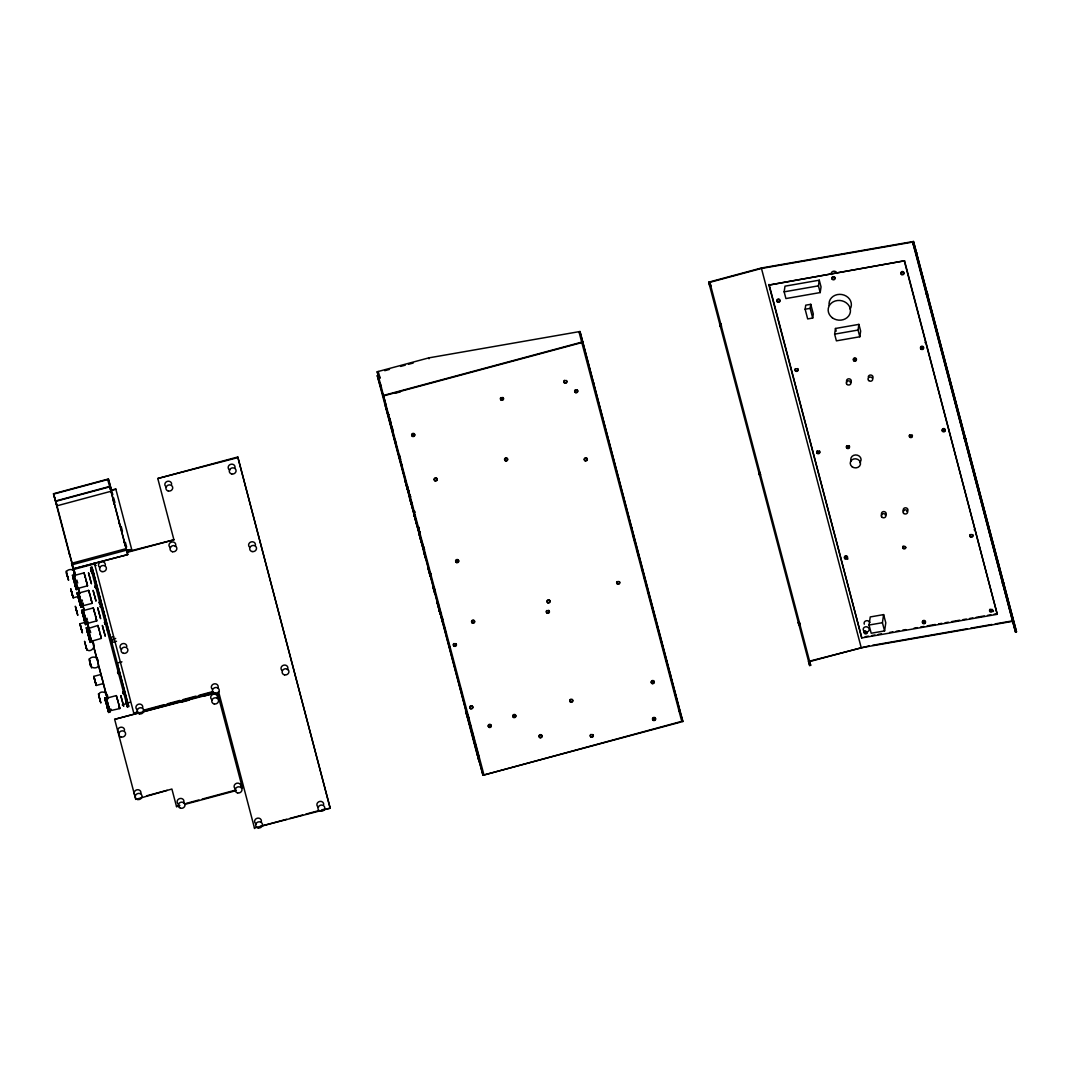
<?xml version="1.0" encoding="UTF-8"?>
<svg xmlns="http://www.w3.org/2000/svg" width="1070" height="1070" viewBox="0 0 1070 1070"><rect width="100%" height="100%" fill="white"/><g stroke="black" fill="none" stroke-linecap="round" stroke-linejoin="round"><path stroke-width="1.5" d="M768.955 285.075L904.538 260.786L997.253 614.3L861.765 637.934L768.955 285.075L904.538 260.786M784.149 291.842L784.992 286.171L819.272 280.193L821.038 286.907L820.195 292.565L785.915 298.557L784.149 291.842L818.43 285.85L819.272 280.193M805.135 309.23L805.737 305.177L810.752 304.308L813.307 314.005L812.692 318.044L807.676 318.927L805.135 309.23L810.15 308.347L810.752 304.308M834.627 334.134L835.469 328.477L858.889 324.384L860.654 331.098L859.812 336.769L836.392 340.849L834.627 334.134L858.046 330.055L858.889 324.384M861.765 637.934L769.049 284.419M869.041 625.04L870.244 616.949L883.619 614.608L885.786 622.82L884.582 630.912L871.194 633.239L869.041 625.04L882.416 622.7L883.619 614.608M809.669 665.553L708.701 282.172L761.358 268.008L913.499 241.472L1016.5 631.835L1015.497 632.102L912.603 242.101L761.385 268.476L709.825 282.346L810.659 665.286L809.669 665.553L808.465 661.434L869.295 645.852M378.044 374.981L377.202 371.758L428.762 357.888L579.98 331.513L682.874 721.514L482.971 775.255L377.282 375.69L378.272 375.423M384.759 370.688L389.493 369.404M400.555 366.435L405.289 365.164M408.446 364.308L413.194 363.038M380.158 378.258L379.917 377.362L378.914 377.63L379.154 378.526M384.077 395.271L581.986 342.079M377.282 375.69L383.207 395.98L583.11 342.239M912.603 242.101L915.746 252.828L916.736 252.56M395.579 393.145L400.407 391.847M69.483 554.447L53.5 493.738L108.378 478.986L112.845 494.701M53.607 494.099L107.655 479.574L111.053 491.264L57.004 505.802L53.5 493.738M55.827 501.322L109.876 486.796L127.718 554.608L73.562 568.772L127.718 554.608M389.092 414.545L388.089 414.812L385.427 405.704L403.577 473.676M111.588 489.926L115.854 489.177L110.651 490.608M127.49 552.294L173.928 539.815L157.785 478.504L237.781 456.997L330.189 808.211L254.419 827.939M237.955 457.585L157.785 478.504M400.916 464.567L401.905 464.3M126.541 550.127L72.492 564.652L73.669 569.133M127.464 550.288L130.232 549.539M115.747 488.816L131.73 549.539L126.635 550.502M127.317 551.705L173.928 539.815M67.276 575.633C62.568 568.076 77.374 566.913 75.087 575.834M74.552 574.336L71.57 563.047L73.469 569.507L93.424 564.144L96.166 565.535M127.424 707.069L90.616 567.528L91.94 567.167L93.652 573.159L128.574 705.959L127.424 707.069L125.712 701.077L127.049 700.716L117.366 663.922M90.789 568.29L91.94 567.167M90.616 567.528L91.712 571.3L93.037 570.939M93.652 573.159L92.314 573.52L91.712 571.3M409.716 497.135L410.599 496.44M410.719 496.854L409.609 496.707M77.548 588.5L87.539 585.825L86.349 581.211M79.233 594.907L78.685 593.088L88.663 590.386L89.92 594.866M72.038 593.73L73.188 597.836L78.899 596.298M410.091 499.636L413.622 512.008L414.625 511.741L414.398 510.858M414.745 512.155L413.622 512.008M81.855 605.045L82.136 605.968L92.14 603.36L90.963 598.745M83.834 612.441L83.299 610.609L93.277 607.92L94.682 612.936M417.915 528.299L418.236 529.53L419.239 529.262M419.36 529.69L418.236 529.53M419.828 531.509L418.825 531.777L420.002 532.191M80.959 627.662L79.942 623.756L85.667 622.218M86.309 621.603L86.777 623.569L96.755 620.881L95.578 616.266M88.007 628.598L97.892 625.455L99.296 630.471M423.974 547.211L422.971 547.479L421.085 540.551M424.563 549.458L423.479 549.445L424.442 549.03M91.418 641.331L91.659 642.094L91.472 641.238L101.369 638.415L100.192 633.801M113.514 636.663L110.424 637.493L111.066 639.699L115.694 638.456M114.343 639.512L111.253 640.341L111.895 642.548L116.536 641.291M85.948 646.601C86.831 655.535 98.427 647.818 92.301 641.398M90.188 662.731C85.787 655.963 99.992 654.532 97.918 662.664M90.027 662.196C88.007 669.151 100.125 669.833 98.213 663.761M117.299 663.052L121.926 661.808M93.799 676.387L100.941 674.461L103.389 683.529L96.22 685.469L93.799 676.387L94.842 680.186M99.563 698.349C95.136 689.575 109.795 689.989 107.575 699.392M107.348 701.719L106.345 698.269L116.336 695.58L117.593 700.047M441.295 617.189C442.739 618.727 439.449 613.257 439.369 610.542M126.327 703.298L127.651 702.95L127.049 700.716M122.248 704.97L129.751 702.308M441.99 619.851L442.886 619.155M127.25 706.307L128.574 705.959M109.702 710.828L119.813 708.541L118.636 703.926M136.88 712.005L133.87 713.449L138.645 712.165M143.26 710.293L163.977 704.715M167.174 703.859L179.921 700.435M183.104 699.579L195.863 696.155M199.047 695.299L211.793 691.862M143.433 710.881L213.572 692.022M179.76 805.75L176.537 806.62L171.895 789.031L135.73 799.397L114.65 719.334L138.659 712.887M143.153 711.737L213.893 692.664M215.672 692.825L114.65 719.334M181.539 702.161L189.203 700.101M204.517 695.981L210.643 694.336M146.617 795.826L167.161 790.315M179.586 805.162L176.537 806.62M186.033 803.423L198.94 799.959M202.163 799.089L236.029 789.994M184.602 804.453L236.189 790.583M469.101 722.812L465.544 710.681L475.989 750.378L476.993 750.11L478.758 756.169M477.033 754.965L478.036 754.698M260.853 826.214L286.586 819.286M289.796 818.43L302.676 814.966M305.886 814.109L318.753 810.645M321.976 809.776L330.189 808.211M680.145 721.782L483.974 774.988L377.202 371.758M865.135 636.717L868.399 636.142M871.662 635.58L874.926 635.005M878.189 634.43L881.453 633.868M889.611 632.437L892.875 631.875M896.138 631.3L899.402 630.738M902.679 630.163L905.942 629.588M914.101 628.17L917.364 627.595M920.628 627.033L923.891 626.458M927.155 625.896L935.314 624.465M938.577 623.904L941.854 623.328M945.118 622.753L948.381 622.192M951.645 621.616L959.803 620.199M963.067 619.624L966.33 619.062M969.594 618.487L972.857 617.925M976.121 617.35L984.293 615.932M987.556 615.357L990.82 614.782M994.083 614.22L997.347 613.645M872.572 645.29L967.454 628.732M970.717 628.157L991.984 624.452M995.26 623.877L1011.618 621.028M1012.367 621.376L861.149 647.751L809.589 661.608L810.659 665.286M678.714 710.961L679.744 710.788L579.98 331.513M98.386 693.908L99.242 696.958M86.978 650.346L85.841 645.972L86.51 648.567L86.068 646.802M66.113 571.179L68.574 580.301L67.504 576.476M85.319 577.332L84.049 572.865L74.071 575.54L74.218 576.275L73.803 574.55L75.074 579.004M84.062 572.945L84.918 575.887M97.731 607.88L100.633 618.674L97.718 607.894M87.539 585.825L87.205 584.541M92.14 603.36L91.351 600.216M96.755 620.881L96.206 619.048M98.172 626.538L98.748 628.478M77.789 589.436L76.652 584.889M78.685 593.074L79.675 596.525M82.136 605.968L81.694 604.082M83.179 616.039L81.614 609.98L83.259 615.879M119.506 707.551L119.265 706.708L119.813 708.541M87.914 628.13L88.449 629.962M106.358 698.255L107.522 702.335M109.809 711.162L109.367 709.263M404.888 480.082L405.262 481.366M404.888 480.122L410.278 499.463L409.97 498.112M419.721 532.405L419.962 533.221M418.718 532.673L419.106 533.957M437.162 602.798L439.623 611.986L439.422 611.09M89.171 658.826L90.228 662.664M79.942 623.756L81.079 627.876M119.465 707.297L119.024 705.397M74.084 575.633L75.234 579.619M111.481 490.381L111.079 488.722L111.574 490.501M94.013 648.045L97.036 659.842M83.273 610.368L83.032 609.606L84.463 614.675M1016.5 631.835L913.499 241.472M709.825 282.346L710.895 286.011L709.905 286.278L708.701 282.172M680.186 712.312L682.874 721.514M681.75 721.341L578.95 331.7L579.191 332.583M378.191 371.491L379.917 377.362M409.141 494.888L408.686 493.23M414.344 514.657L414.464 515.178M467.871 714.961L469.208 719.508M475.989 750.378L479.534 762.495M242.475 788.256L217.277 692.384M123.973 541.433L124.922 544.51M128.025 704.194L128.748 706.708M53.995 495.597L56.67 504.706M69.095 552.963L72.573 565.04M408.205 488.549L408.018 487.626M414.491 516.422L414.157 515.259L419.507 534.518L419.012 532.459M96.206 618.982L96.46 619.811L95.966 617.751M414.291 515.713L414.892 516.984L414.571 515.633M423.546 550.889C423.105 549.793 425.967 560.359 425.619 558.634M414.571 515.941L411.709 505.361M416.39 522.762L415.829 520.836L416.284 523.123M420.938 541.032L421.179 541.861L418.718 532.713M82.631 604.777L84.008 609.766M430.113 575.954C430.956 578.803 427.171 565.415 428.321 569.026M105.007 624.198L104.472 622.245M109.621 710.627L110.103 712.219L108.926 707.604M83.915 613.926L83.768 613.471M419.988 532.566L419.614 531.215M407.175 487.693L406.627 485.82L407.336 489.177M409.877 498.901L409.502 497.603L410.693 502.271M421.005 540.283C419.279 534.585 424.63 554.568 423.8 550.702M440.292 610.595L439.93 609.271M432.935 586.547C431.785 582.816 435.744 597.488 434.687 593.074M439.449 610.408L438.901 608.536L439.342 610.783M81.801 604.911L82.43 607.038L81.266 602.423M82.096 611.585L83.112 615.303M106.719 699.379L106.117 697.332L106.492 698.991M407.242 487.947L408.392 492.16M416.471 523.016L417.621 527.216M439.529 610.676L440.68 614.875M100.286 606.275L100.567 607.238L100.219 606.048M94.133 610.943L93.277 607.934M117.192 698.603L116.336 695.66M89.987 630.069L90.696 632.651M631.755 527.55L631.902 528.219M405.369 481.714L406.159 484.616M466.627 714.064C465.958 711.684 467.617 717.903 467.015 715.522M123.344 693.922L122.769 691.808M87.513 623.262L88.73 627.715M79.207 594.76L79.849 597.154M83.821 612.294L84.289 614.06M88.436 629.829L88.904 631.594M76.879 612.067L77.294 613.498L75.328 606.235L76.505 610.702M593.783 383.247L593.649 382.739M410.318 495.851L410.051 494.888M424.228 548.749L423.787 547.144M414.692 517.171L415.374 519.672M419.306 534.706L419.921 536.966M423.921 552.227L425.271 557.256M428.535 569.762L429.15 572.022M433.136 587.296L434.433 592.111M437.75 604.831L438.366 607.091M84.891 575.74L85.172 576.824M89.786 594.358L88.663 590.399M94.106 610.796L94.535 612.401M98.721 628.331L99.59 631.581M117.165 698.456L117.446 699.539M84.289 620.172L85.627 624.947L84.142 619.624M67.651 576.997L68.065 578.442L67.624 576.677M72.265 594.532C73.629 599.28 70.058 586.494 71.784 592.539M90.081 662.129L89.679 660.725L90.656 664.564M90.709 664.657L91.124 666.102L90.455 663.4M425.084 552.601L425.325 553.872M430.702 574.215L430.394 573.079M442.418 617.938L442.137 616.922M118.048 673.659L117.58 671.987L117.941 673.471M78.458 588.808L79.688 593.368M89.077 632.209L87.646 627.14L87.927 628.398M78.498 597.769L77.04 592.526L78.658 598.357M79.528 602.089L81.026 607.412L79.621 601.942M87.713 632.838L86.229 627.515L87.633 632.985M88.756 637.158L90.241 642.481L88.275 635.379M81.387 628.999L81.895 631.033L81.521 629.521M95.243 681.924L96.233 685.455M670.221 673.873L670.462 674.755L670.141 673.552M409.007 490.475L409.302 491.531M414.665 512.423L414.277 511.032M441.107 612.521L441.388 613.538M466.894 712.459L467.042 713.128M99.684 603.814L99.149 601.928L99.751 604.082M85.212 576.931L85.453 577.867M89.826 594.465L90.067 595.401M117.499 699.646L117.74 700.596M75.154 579.244L75.408 580.261M79.755 596.779L80.023 597.796M84.369 614.314L84.637 615.317M88.984 631.835L89.251 632.851M107.428 701.96L107.695 702.977M74.044 580.823L72.867 576.636L73.643 579.833M74.766 583.979L75.957 588.219L72.426 574.991L73.803 580.395M79.367 601.514L80.571 605.754L79.461 601.367M83.982 619.048L84.289 620.239M88.596 636.583L88.904 637.773M106.318 703.538L104.7 697.72L107.254 706.962M107.04 706.708L108.244 710.935L107.134 706.548M67.169 575.005L66.621 573.038L67.637 576.623M76.398 610.06L75.85 608.121L76.585 611.104M76.732 611.532L77.789 615.37L76.625 610.903L76.906 612.267M81.347 629.066L82.403 632.905L81.454 629.267M85.573 645.197L84.557 641.304L85.814 646.173M99.216 696.797L100.847 703.003L99.376 697.774M99.63 698.63L100.339 701.158L99.898 699.392M927.249 292.872C926.031 288.499 928.506 297.513 927.262 293.086M926.245 293.14C925.042 288.833 927.503 297.754 926.272 293.354M964.511 438.62C963.308 434.3 965.769 443.221 964.538 438.82M1003.78 583.819C1002.536 579.405 1005.038 588.446 1003.794 584.019M1002.777 584.086C1001.547 579.699 1004.034 588.674 1002.804 584.3M721.1 324.879C719.883 320.532 722.344 329.48 721.113 325.079M760.141 473.355C758.938 469.034 761.399 477.956 760.168 473.555M759.152 473.622C757.921 469.248 760.409 478.25 759.165 473.823M799.584 623.275C798.367 618.901 800.841 627.916 799.611 623.489M798.595 623.542C797.391 619.262 799.825 628.103 798.608 623.756M631.875 527.991L632.062 528.687M418.892 528.567L418.504 527.135M434.942 590.372L434.554 588.928M90.642 569.655L91.258 571.902L90.763 569.869M95.257 587.189C95.952 589.53 94.414 583.792 95.176 586.908M122.809 691.742L123.371 693.868M85.386 577.573L86.295 580.93M90 595.107L90.214 595.95M90.188 595.776L90.549 597.127M94.615 612.642L94.989 614.046M117.673 700.302L118.222 702.308M76.866 580.06L77.682 583.07M75.355 579.993L75.769 581.598M79.969 597.515L80.384 599.133M84.57 615.049L85.199 617.377M84.811 615.986L84.998 616.654M89.184 632.584L89.813 634.911M107.629 702.709L108.057 704.314M74.606 583.391L76.411 589.878L74.846 583.832M78.551 597.903L79.474 601.969M74.659 583.672L74.031 581.331M83.166 615.437L83.594 617.082M87.767 632.958L87.981 633.721M84.089 619.503L82.069 611.732M88.195 634.617L86.67 629.173L87.78 633.56M106.933 706.387L106.639 704.742M106.88 706.106L108.685 712.607L107.281 707.136M67.356 575.914L67.691 577.212M71.864 592.807L70.727 588.701L71.891 593.168M71.971 593.449L72.292 594.746M81.414 629.401L80.464 625.656L80.825 627.14M409.288 492.08L408.901 490.662M418.624 526.948L418.905 528.032M440.666 615.424L442.565 622.178L442.057 620.118M85.76 578.91L85.934 579.592M94.976 613.979L95.524 615.999M99.59 631.501L100.125 633.534M74.525 574.122L73.897 571.795M75.769 581.532L76.184 583.096M80.384 599.066L80.798 600.631M108.043 704.247L108.257 705.036M83.58 616.975L83.995 618.54M79.06 600.43L78.431 598.09M88.195 634.51L88.275 635.486M85.76 645.558L86.081 646.748M441.375 614.073L441 612.682M406.279 485.098L406.827 487.131M410.893 502.619L411.442 504.665M415.508 520.154L416.043 522.2M420.122 537.688L420.657 539.721M429.337 572.744L429.979 575.178M438.566 607.813L439.048 609.646M466.68 714.372L466.921 715.175M104.512 622.178L105.074 624.318M94.441 595.549L93.103 590.359L96.006 601.153L94.682 595.963M103.67 630.605L102.359 625.468L105.234 636.222L103.91 631.033M90.522 597.087L90.91 598.464M90.669 597.648L91.084 599.12M118.195 702.268L118.569 703.659M82.136 600.002L82.444 601.193M76.144 582.949L76.398 583.859M80.571 599.802L80.999 601.393M85.185 617.337L85.613 618.928M89.786 634.871L90.228 636.449M108.418 705.665L108.672 706.574M108.244 704.996L108.471 705.812M79.14 600.163L79.595 601.768M73.817 580.569L74.111 581.572M83.915 618.299L84.209 619.303M88.369 635.219L88.81 636.837M87.66 633.159L88.074 634.711M106.104 703.284L106.559 704.889M72.011 593.382L73.188 597.836M80.772 627.033L81.574 629.641M633.106 535.361L634.39 540.189M637.386 551.465L638.67 556.293M641.652 567.555L642.936 572.383M643.792 575.593L645.076 580.421M645.932 583.645L647.216 588.473M648.072 591.697L651.496 604.563M652.352 607.787L655.776 620.667M656.632 623.877L679.744 710.788M425.271 553.631L425.017 552.708M430.461 572.958L430.648 573.654M86.215 580.676L86.469 581.585M95.431 615.731L95.685 616.641M100.045 633.266L100.299 634.176M118.489 703.391L118.743 704.301M86.897 618.139L87.339 619.811M106.532 695.848L105.957 693.681M76.318 583.618L76.599 584.608M80.932 601.153L81.2 602.142M85.533 618.674L85.814 619.677M90.148 636.209L90.616 637.921M108.592 706.334L108.873 707.323M73.629 579.82L73.95 580.97M78.565 598.505L77.468 594.171L78.404 597.916M84.075 618.901L85.185 623.275L84.222 619.476M88.69 636.423L89.8 640.81L88.984 637.573M105.903 702.535L106.224 703.685M90.602 664.055L91.632 667.974M95.217 681.496L95.792 683.69L95.283 681.857M915.746 252.828L1015.497 632.102M904.431 261.428L997.253 614.3M858.046 330.055L859.812 336.769M835.469 328.477L836.178 331.152M818.43 285.85L820.195 292.565M810.15 308.347L812.692 318.044M882.416 622.7L884.582 630.912M428.762 357.888L428.99 358.784M389.774 418.156L391.031 422.931M391.874 426.114L393.118 430.889M399.404 454.75L400.661 459.525M467.804 715.175L469.048 719.936M469.89 723.119L471.134 727.881M471.977 731.051L474.478 740.574M475.321 743.757L476.565 748.518M380.171 383.047L381.442 387.888M384.411 399.19L385.695 404.032M395.031 439.543L396.301 444.384M406.921 484.723L408.192 489.565M411.161 500.867L412.431 505.709M421.781 541.219L423.051 546.061M433.658 586.4L434.928 591.242M437.911 602.544L439.181 607.385M444.277 626.752L445.548 631.594M448.517 642.896L449.788 647.738M460.408 688.077L461.678 692.919M471.014 728.429L472.298 733.271M383.207 395.98L482.971 775.255M237.781 456.997L330.015 807.623M218.601 691.755L254.593 828.528M113.674 497.871L114.931 502.632M121.191 526.467L122.448 531.228M125.377 542.343L126.621 547.104M108.378 478.986L111.307 490.1M126.956 551.745L127.611 554.233M113.286 500.72L114.129 504.184M118.676 521.237L119.506 524.394M94.28 562.94L133.87 713.449M92.114 567.929L110.638 638.322M73.469 569.507L75.168 575.968M78.137 587.256L79.835 593.716M82.805 605.005L84.075 609.846M87.472 622.753L89.171 629.213M92.14 640.502L107.415 698.59M98.734 666.302L101.289 675.986M102.987 682.433L106.371 695.339M76.492 584.26L76.786 585.33M81.106 601.795L81.387 602.865M85.707 619.329L86.001 620.399M90.321 636.864L91.472 641.238M108.765 706.989L109.06 708.046M106.077 703.11L105.074 699.365L105.93 702.549M407.469 489.257L406.974 487.719M86.496 581.732L86.79 582.802M91.097 599.267L91.405 600.337M95.712 616.788L96.006 617.858M100.326 634.323L101.075 637.332M118.77 704.448L119.064 705.518M85.881 619.958L87.044 624.559L86.777 623.556M96.888 659.173L96.313 656.9M109.087 708.206L109.407 709.37M76.813 585.477L77.134 586.654M81.414 603.012L81.735 604.189M86.028 620.546L86.349 621.71M90.642 638.081L90.963 639.245M416.203 522.775L416.698 524.327L416.364 523.431M86.737 582.682L87.111 584.126M82.858 602.771L83.085 603.654M408.031 487.305L408.205 488.375M90.923 639.138L91.351 640.863M77.08 586.547L77.508 588.259M419.962 533.448L419.721 532.445M437.456 604.002L437.162 602.838M110.758 708.835L110.986 709.771M87.7 621.175L87.874 621.857M98.132 626.538L97.878 625.455M101.155 675.397L100.941 674.474M83.179 604.015L83.366 604.777M105.743 692.852L105.542 691.982M77.642 588.647L77.829 589.49M861.109 647.283L761.358 268.008M178.061 803.811A3.451 3.09 -16.3 0 1 177.995 799.611A3.451 3.09 -16.3 0 1 182.582 798.942A3.451 3.09 -16.3 0 1 183.451 803.022M135.074 795.077A3.451 3.09 -16.3 0 1 136.773 789.834A3.451 3.09 -16.3 0 1 140.825 793.525M235.012 788.496A3.451 3.09 -16.3 0 1 236.724 783.253A3.451 3.09 -16.3 0 1 240.777 786.958M118.088 731.907A3.451 3.09 -16.3 0 1 120.362 727.306A3.451 3.09 -16.3 0 1 124.535 730.235M119.292 733.03A3.451 3.09 -16.3 0 1 118.609 732.549M211.084 698.87A3.451 3.09 -16.3 0 1 213.746 694.162A3.451 3.09 -16.3 0 1 217.37 697.948M212.301 699.981A3.451 3.09 -16.3 0 1 211.606 699.499M491.023 725.005A1.511 1.351 -16.3 0 1 489.859 727.025A1.511 1.351 -16.3 0 1 488.228 725.447A1.511 1.351 -16.3 0 1 490.515 724.51M571.835 699.232A1.511 1.351 -16.3 0 1 572.223 701.438A1.511 1.351 -16.3 0 1 569.802 701.051M569.735 700.355A1.511 1.351 -16.3 0 1 570.684 699.245M548.656 610.341A1.511 1.351 -16.3 0 1 548.937 612.321A1.511 1.351 -16.3 0 1 546.73 612.508A1.511 1.351 -16.3 0 1 546.837 610.502M455.994 643.659A1.511 1.351 -16.3 0 1 455.726 645.584A1.511 1.351 -16.3 0 1 453.64 645.464A1.511 1.351 -16.3 0 1 453.894 643.538M592.914 734.595A1.511 1.351 -16.3 0 1 592.606 736.521A1.511 1.351 -16.3 0 1 590.52 736.361A1.511 1.351 -16.3 0 1 590.814 734.435M654.318 717.395A1.511 1.351 -16.3 0 1 655.255 719.401A1.511 1.351 -16.3 0 1 652.807 719.628A1.511 1.351 -16.3 0 1 653.556 717.462M619.41 581.652A1.511 1.351 -16.3 0 1 619.048 583.471A1.511 1.351 -16.3 0 1 617.042 583.417A1.511 1.351 -16.3 0 1 617.056 581.585M547.358 600.323A1.511 1.351 -16.3 0 1 549.779 600.471A1.511 1.351 -16.3 0 1 548.669 602.517A1.511 1.351 -16.3 0 1 546.997 600.965M456.328 559.757A1.511 1.351 -16.3 0 1 458.575 560.533A1.511 1.351 -16.3 0 1 456.877 562.231A1.511 1.351 -16.3 0 1 455.793 560.292M566.378 380.479A1.511 1.351 -16.3 0 1 566.204 382.498A1.511 1.351 -16.3 0 1 564.024 382.271A1.511 1.351 -16.3 0 1 564.586 380.305M584.902 458.027A1.511 1.351 -16.3 0 1 587.162 458.749A1.511 1.351 -16.3 0 1 585.531 460.488A1.511 1.351 -16.3 0 1 584.38 458.589M502.967 397.478A1.511 1.351 -16.3 0 1 502.98 399.404A1.511 1.351 -16.3 0 1 500.867 399.525A1.511 1.351 -16.3 0 1 500.854 397.599M652.005 680.694A1.511 1.351 -16.3 0 1 654.158 681.643A1.511 1.351 -16.3 0 1 652.326 683.208A1.511 1.351 -16.3 0 1 651.429 681.189M577.212 389.921A1.511 1.351 -16.3 0 1 577.198 391.847A1.511 1.351 -16.3 0 1 575.085 391.941A1.511 1.351 -16.3 0 1 575.098 390.015M974.195 529.623A2.956 2.595 8.5 0 1 974.543 530.238M993.495 611.09A2.956 2.595 8.5 0 1 993.174 611.545M847.975 558.861A2.956 2.595 8.5 0 1 847.614 559.102M925.042 342.387A2.956 2.595 8.5 0 1 925.282 342.895M831.31 274.442A2.956 2.595 8.5 0 1 833.463 271.245A2.956 2.595 8.5 0 1 837.034 273.438M819.459 450.938A1.511 1.324 8.5 0 1 819.393 452.73A1.511 1.324 8.5 0 1 817.36 452.77A1.511 1.324 8.5 0 1 817.079 450.978M797.765 368.561A1.511 1.324 8.5 0 1 797.752 370.354A1.511 1.324 8.5 0 1 795.732 370.434A1.511 1.324 8.5 0 1 795.384 368.642M849.005 445.628A1.511 1.324 8.5 0 1 849.125 447.514A1.511 1.324 8.5 0 1 846.999 447.554A1.511 1.324 8.5 0 1 846.878 445.668M903.695 511.085A2.367 2.087 8.5 0 1 904.177 508.17A2.367 2.087 8.5 0 1 907.48 508.705A2.367 2.087 8.5 0 1 906.999 511.607M834.065 276.635A1.511 1.324 8.5 0 1 834.747 278.668A1.511 1.324 8.5 0 1 832.366 278.655A1.511 1.324 8.5 0 1 832.915 276.622M901.555 271.753A1.511 1.324 8.5 0 1 903.896 272.516A1.511 1.324 8.5 0 1 902.371 274.174A1.511 1.324 8.5 0 1 901.074 272.275M912.215 435.035A1.511 1.324 8.5 0 1 910.851 436.948A1.511 1.324 8.5 0 1 909.62 434.875M866.861 631.888A1.511 1.324 8.5 0 1 865.964 633.881A1.511 1.324 8.5 0 1 864.119 632.383A1.511 1.324 8.5 0 1 866.272 631.407M867.208 631.902A1.511 1.324 8.5 0 1 865.041 633.106A1.511 1.324 8.5 0 1 864.868 630.792M992.465 609.445A1.511 1.324 8.5 0 1 991.128 611.371A1.511 1.324 8.5 0 1 989.857 609.325M846.464 555.852A1.511 1.324 8.5 0 1 847.293 557.858A1.511 1.324 8.5 0 1 844.925 557.978A1.511 1.324 8.5 0 1 845.327 555.905M905.755 547.358A1.511 1.324 8.5 0 1 903.709 548.134A1.511 1.324 8.5 0 1 903.026 546.208M972.764 534.585A1.511 1.324 8.5 0 1 971.493 536.552A1.511 1.324 8.5 0 1 970.156 534.532M868.292 376.961A2.367 2.087 8.5 0 1 871.341 375.129A2.367 2.087 8.5 0 1 872.665 378.272M778.799 299.038A1.511 1.324 8.5 0 1 779.749 301.085A1.511 1.324 8.5 0 1 777.301 301.111A1.511 1.324 8.5 0 1 778.024 299.052M846.972 382.017A2.367 2.087 8.5 0 1 847.574 379.141A2.367 2.087 8.5 0 1 850.864 379.77A2.367 2.087 8.5 0 1 850.262 382.659M882.041 514.978A2.367 2.087 8.5 0 1 882.322 512.035A2.367 2.087 8.5 0 1 885.652 512.396A2.367 2.087 8.5 0 1 885.371 515.339M829.17 305.378A11.195 9.857 8.5 0 1 841.996 294.544A11.195 9.857 8.5 0 1 850.142 309.083M851.265 461.264A5.163 4.547 8.5 0 1 855.585 454.937A5.163 4.547 8.5 0 1 860.868 460.983M860.454 461.852A5.163 4.547 8.5 0 1 859.825 462.614M864.293 624.184A3.009 2.648 8.5 0 1 866.058 620.814A3.009 2.648 8.5 0 1 869.937 622.499M229.809 470.024A3.451 3.09 -16.3 0 1 228.552 466.038A3.451 3.09 -16.3 0 1 232.872 464.327A3.451 3.09 -16.3 0 1 234.878 467.991M249.524 547.131A3.451 3.09 -16.3 0 1 251.223 541.875A3.451 3.09 -16.3 0 1 255.289 545.58M100.125 567.662A3.451 3.09 -16.3 0 1 98.868 563.689A3.451 3.09 -16.3 0 1 103.188 561.964A3.451 3.09 -16.3 0 1 105.194 565.642M281.958 670.449A3.451 3.09 -16.3 0 1 281.891 666.249A3.451 3.09 -16.3 0 1 286.492 665.58A3.451 3.09 -16.3 0 1 287.362 669.659M169.354 546.663A3.451 3.09 -16.3 0 1 172.471 541.915A3.451 3.09 -16.3 0 1 175.279 546.502M170.571 547.773A3.451 3.09 -16.3 0 1 169.876 547.292M165.235 485.94A3.451 3.09 -16.3 0 1 167.455 481.326A3.451 3.09 -16.3 0 1 171.655 484.215M166.438 487.051A3.451 3.09 -16.3 0 1 165.756 486.582M121.605 649.356A3.451 3.09 -16.3 0 1 121.793 643.966A3.451 3.09 -16.3 0 1 126.822 646.521M254.994 822.857A3.451 3.09 -16.3 0 1 257.669 818.135A3.451 3.09 -16.3 0 1 261.281 821.934M256.212 823.953A3.451 3.09 -16.3 0 1 255.516 823.485M137.548 709.932A3.451 3.09 -16.3 0 1 136.291 705.959A3.451 3.09 -16.3 0 1 140.611 704.234A3.451 3.09 -16.3 0 1 142.618 707.899M318.499 807.221A3.451 3.09 -16.3 0 1 318.686 801.818A3.451 3.09 -16.3 0 1 323.715 804.386M212.275 689.187A3.451 3.09 -16.3 0 1 212.208 684.987A3.451 3.09 -16.3 0 1 216.795 684.305A3.451 3.09 -16.3 0 1 217.665 688.398M109.769 486.422L55.72 500.961L72.064 563.194L126.113 548.656L109.769 486.422M965.113 436.921L965.942 440.011L965.113 436.921M719.695 323.715L720.525 326.805L719.695 323.715M477.902 756.985L478.678 759.861L477.902 756.985M88.529 572.878L91.405 583.618L88.529 572.878M88.97 591.523L89.131 592.352L88.957 591.549M120.803 695.594L123.679 706.347L120.843 695.701M78.444 592.151L78.712 593.328L78.444 592.151M94.294 678.246L94.722 679.998L94.307 678.3M669.873 672.482L670.248 673.846L669.873 672.482M103.803 611.92L103.83 611.986M107.08 629.802L107.107 629.869M631.982 528.473L631.995 528.433M180.629 808.251A3.451 3.09 -16.3 0 0 184.95 804.332A3.451 3.09 -16.3 0 0 179.278 803.089A3.451 3.09 -16.3 0 0 180.629 808.251M137.655 799.517A3.451 3.09 -16.3 0 0 141.962 795.598A3.451 3.09 -16.3 0 0 136.291 794.355A3.451 3.09 -16.3 0 0 137.655 799.517M121.177 737.003A3.451 3.09 -16.3 0 0 125.524 733.097A3.451 3.09 -16.3 0 0 119.867 731.813A3.451 3.09 -16.3 0 0 121.177 737.003M237.593 792.937A3.451 3.09 -16.3 0 0 241.914 789.018A3.451 3.09 -16.3 0 0 236.243 787.774A3.451 3.09 -16.3 0 0 237.593 792.937M214.187 703.94A3.451 3.09 -16.3 0 0 218.494 700.021A3.451 3.09 -16.3 0 0 212.823 698.777A3.451 3.09 -16.3 0 0 214.187 703.94M540.136 737.752A1.511 1.351 -16.3 0 0 542.075 736.08A1.511 1.351 -16.3 0 0 539.614 735.478A1.511 1.351 -16.3 0 0 540.136 737.752M513.627 717.475A1.511 1.351 -16.3 0 0 515.874 716.164A1.511 1.351 -16.3 0 0 513.613 715.121A1.511 1.351 -16.3 0 0 513.627 717.475M489.338 727.439A1.511 1.351 -16.3 0 0 491.277 725.781A1.511 1.351 -16.3 0 0 488.829 725.166A1.511 1.351 -16.3 0 0 489.338 727.439M570.711 702.214A1.511 1.351 -16.3 0 0 572.824 700.73A1.511 1.351 -16.3 0 0 570.47 699.874A1.511 1.351 -16.3 0 0 570.711 702.214M547.412 613.244A1.511 1.351 -16.3 0 0 549.391 611.625A1.511 1.351 -16.3 0 0 546.971 610.943A1.511 1.351 -16.3 0 0 547.412 613.244M454.375 646.293A1.511 1.351 -16.3 0 0 456.422 644.728A1.511 1.351 -16.3 0 0 454.028 643.98A1.511 1.351 -16.3 0 0 454.375 646.293M470.693 708.755A1.511 1.351 -16.3 0 0 472.886 707.377A1.511 1.351 -16.3 0 0 470.586 706.414A1.511 1.351 -16.3 0 0 470.693 708.755M591.255 737.203A1.511 1.351 -16.3 0 0 593.328 735.678A1.511 1.351 -16.3 0 0 590.948 734.876A1.511 1.351 -16.3 0 0 591.255 737.203M653.436 720.418A1.511 1.351 -16.3 0 0 655.616 719.04A1.511 1.351 -16.3 0 0 653.329 718.077A1.511 1.351 -16.3 0 0 653.436 720.418M617.577 584.126A1.511 1.351 -16.3 0 0 619.771 582.749A1.511 1.351 -16.3 0 0 617.484 581.772A1.511 1.351 -16.3 0 0 617.577 584.126M547.907 602.865A1.511 1.351 -16.3 0 0 550.087 601.46A1.511 1.351 -16.3 0 0 547.786 600.524A1.511 1.351 -16.3 0 0 547.907 602.865M472.472 623.128A1.511 1.351 -16.3 0 0 474.665 621.75A1.511 1.351 -16.3 0 0 472.365 620.787A1.511 1.351 -16.3 0 0 472.472 623.128M456.515 562.553A1.511 1.351 -16.3 0 0 458.736 561.202A1.511 1.351 -16.3 0 0 456.462 560.198A1.511 1.351 -16.3 0 0 456.515 562.553M435.156 480.911A1.511 1.351 -16.3 0 0 437.229 479.387A1.511 1.351 -16.3 0 0 434.861 478.584A1.511 1.351 -16.3 0 0 435.156 480.911M505.588 460.943A1.511 1.351 -16.3 0 0 507.661 459.418A1.511 1.351 -16.3 0 0 505.281 458.615A1.511 1.351 -16.3 0 0 505.588 460.943M564.973 383.234A1.511 1.351 -16.3 0 0 566.873 381.535A1.511 1.351 -16.3 0 0 564.398 380.973A1.511 1.351 -16.3 0 0 564.973 383.234M585.156 460.822A1.511 1.351 -16.3 0 0 587.336 459.418A1.511 1.351 -16.3 0 0 585.022 458.468A1.511 1.351 -16.3 0 0 585.156 460.822M501.308 400.167A1.511 1.351 -16.3 0 0 503.542 398.856A1.511 1.351 -16.3 0 0 501.295 397.813A1.511 1.351 -16.3 0 0 501.308 400.167M652.326 683.636A1.511 1.351 -16.3 0 0 654.265 681.964A1.511 1.351 -16.3 0 0 651.817 681.349A1.511 1.351 -16.3 0 0 652.326 683.636M575.874 392.703A1.511 1.351 -16.3 0 0 577.72 390.951A1.511 1.351 -16.3 0 0 575.219 390.456A1.511 1.351 -16.3 0 0 575.874 392.703M412.592 436.426A1.511 1.351 -16.3 0 0 414.785 435.049A1.511 1.351 -16.3 0 0 412.485 434.072A1.511 1.351 -16.3 0 0 412.592 436.426M540.002 737.31A1.511 1.351 -16.3 0 0 541.942 735.638A1.511 1.351 -16.3 0 0 539.481 735.036A1.511 1.351 -16.3 0 0 540.002 737.31M513.506 717.034A1.511 1.351 -16.3 0 0 515.74 715.723A1.511 1.351 -16.3 0 0 513.493 714.68A1.511 1.351 -16.3 0 0 513.506 717.034M470.559 708.313A1.511 1.351 -16.3 0 0 472.753 706.936A1.511 1.351 -16.3 0 0 470.452 705.973A1.511 1.351 -16.3 0 0 470.559 708.313M472.351 622.686A1.511 1.351 -16.3 0 0 474.532 621.309A1.511 1.351 -16.3 0 0 472.244 620.346A1.511 1.351 -16.3 0 0 472.351 622.686M435.022 480.47A1.511 1.351 -16.3 0 0 437.108 478.945A1.511 1.351 -16.3 0 0 434.728 478.143A1.511 1.351 -16.3 0 0 435.022 480.47M505.455 460.501A1.511 1.351 -16.3 0 0 507.528 458.976A1.511 1.351 -16.3 0 0 505.16 458.174A1.511 1.351 -16.3 0 0 505.455 460.501M412.458 435.985A1.511 1.351 -16.3 0 0 414.652 434.607A1.511 1.351 -16.3 0 0 412.365 433.631A1.511 1.351 -16.3 0 0 412.458 435.985M817.079 453.252A1.511 1.324 8.5 0 0 819.633 452.904A1.511 1.324 8.5 0 0 817.948 451.099A1.511 1.324 8.5 0 0 817.079 453.252M903.829 513.506A2.367 2.087 8.5 0 0 907.627 512.289A2.367 2.087 8.5 0 0 904.404 509.949A2.367 2.087 8.5 0 0 903.829 513.506M795.438 370.915A1.511 1.324 8.5 0 0 797.993 370.514A1.511 1.324 8.5 0 0 796.24 368.749A1.511 1.324 8.5 0 0 795.438 370.915M846.905 448.196A1.511 1.324 8.5 0 0 849.379 447.554A1.511 1.324 8.5 0 0 847.44 445.963A1.511 1.324 8.5 0 0 846.905 448.196M832.273 279.297A1.511 1.324 8.5 0 0 834.841 279.016A1.511 1.324 8.5 0 0 833.196 277.183A1.511 1.324 8.5 0 0 832.273 279.297M853.766 360.777A1.511 1.324 8.5 0 0 856.294 360.296A1.511 1.324 8.5 0 0 854.475 358.584A1.511 1.324 8.5 0 0 853.766 360.777M853.86 360.135A1.511 1.324 8.5 0 0 856.388 359.654A1.511 1.324 8.5 0 0 854.569 357.942A1.511 1.324 8.5 0 0 853.86 360.135M901.435 274.508A1.511 1.324 8.5 0 0 903.842 273.746A1.511 1.324 8.5 0 0 901.809 272.248A1.511 1.324 8.5 0 0 901.435 274.508M921.069 349.181A1.511 1.324 8.5 0 0 923.49 348.419A1.511 1.324 8.5 0 0 921.457 346.921A1.511 1.324 8.5 0 0 921.069 349.181M921.163 348.539A1.511 1.324 8.5 0 0 923.584 347.777A1.511 1.324 8.5 0 0 921.551 346.265A1.511 1.324 8.5 0 0 921.163 348.539M942.483 431.317A1.511 1.324 8.5 0 0 945.064 431.076A1.511 1.324 8.5 0 0 943.459 429.217A1.511 1.324 8.5 0 0 942.483 431.317M942.576 430.662A1.511 1.324 8.5 0 0 945.158 430.434A1.511 1.324 8.5 0 0 943.553 428.562A1.511 1.324 8.5 0 0 942.576 430.662M909.701 437.135A1.511 1.324 8.5 0 0 912.242 436.694A1.511 1.324 8.5 0 0 910.463 434.968A1.511 1.324 8.5 0 0 909.701 437.135M989.977 611.585A1.511 1.324 8.5 0 0 992.505 611.104A1.511 1.324 8.5 0 0 990.686 609.392A1.511 1.324 8.5 0 0 989.977 611.585M922.902 623.369A1.511 1.324 8.5 0 0 925.376 622.727A1.511 1.324 8.5 0 0 923.423 621.135A1.511 1.324 8.5 0 0 922.902 623.369M922.995 622.727A1.511 1.324 8.5 0 0 925.47 622.085A1.511 1.324 8.5 0 0 923.517 620.48A1.511 1.324 8.5 0 0 922.995 622.727M844.818 558.62A1.511 1.324 8.5 0 0 847.36 558.192A1.511 1.324 8.5 0 0 845.594 556.44A1.511 1.324 8.5 0 0 844.818 558.62M903.133 548.469A1.511 1.324 8.5 0 0 905.661 548A1.511 1.324 8.5 0 0 903.869 546.275A1.511 1.324 8.5 0 0 903.133 548.469M970.329 536.792A1.511 1.324 8.5 0 0 972.831 536.244A1.511 1.324 8.5 0 0 970.958 534.585A1.511 1.324 8.5 0 0 970.329 536.792M868.639 380.505A2.367 2.087 8.5 0 0 872.625 379.81A2.367 2.087 8.5 0 0 869.816 377.081A2.367 2.087 8.5 0 0 868.639 380.505M847.079 384.464A2.367 2.087 8.5 0 0 850.931 383.381A2.367 2.087 8.5 0 0 847.814 380.933A2.367 2.087 8.5 0 0 847.079 384.464M881.733 516.997A2.367 2.087 8.5 0 0 885.759 516.489A2.367 2.087 8.5 0 0 883.124 513.64A2.367 2.087 8.5 0 0 881.733 516.997M777.382 301.927A1.511 1.324 8.5 0 0 779.856 301.299A1.511 1.324 8.5 0 0 777.93 299.694A1.511 1.324 8.5 0 0 777.382 301.927M832.246 317.723A11.195 9.857 8.5 0 0 850.329 312.253A11.195 9.857 8.5 0 0 835.336 300.951A11.195 9.857 8.5 0 0 832.246 317.723M864.293 631.394A3.009 2.648 8.5 0 0 869.174 629.949A3.009 2.648 8.5 0 0 865.162 626.886A3.009 2.648 8.5 0 0 864.293 631.394M851.987 466.667A5.163 4.547 8.5 0 0 860.427 464.38A5.163 4.547 8.5 0 0 853.699 458.976A5.163 4.547 8.5 0 0 851.987 466.667M231.695 473.983A3.451 3.09 -16.3 0 0 236.002 470.064A3.451 3.09 -16.3 0 0 230.331 468.82A3.451 3.09 -16.3 0 0 231.695 473.983M252.105 551.572A3.451 3.09 -16.3 0 0 256.412 547.639A3.451 3.09 -16.3 0 0 250.741 546.395A3.451 3.09 -16.3 0 0 252.105 551.572M284.54 674.889A3.451 3.09 -16.3 0 0 288.846 670.957A3.451 3.09 -16.3 0 0 283.175 669.713A3.451 3.09 -16.3 0 0 284.54 674.889M102.011 571.621A3.451 3.09 -16.3 0 0 106.318 567.702A3.451 3.09 -16.3 0 0 100.647 566.458A3.451 3.09 -16.3 0 0 102.011 571.621M172.457 551.732A3.451 3.09 -16.3 0 0 176.764 547.8A3.451 3.09 -16.3 0 0 171.093 546.569A3.451 3.09 -16.3 0 0 172.457 551.732M168.324 491.023A3.451 3.09 -16.3 0 0 172.644 487.091A3.451 3.09 -16.3 0 0 166.974 485.847A3.451 3.09 -16.3 0 0 168.324 491.023M123.505 653.315A3.451 3.09 -16.3 0 0 127.811 649.396A3.451 3.09 -16.3 0 0 122.14 648.153A3.451 3.09 -16.3 0 0 123.505 653.315M258.097 827.926A3.451 3.09 -16.3 0 0 262.404 823.994A3.451 3.09 -16.3 0 0 256.746 822.75A3.451 3.09 -16.3 0 0 258.097 827.926M320.385 811.18A3.451 3.09 -16.3 0 0 324.705 807.248A3.451 3.09 -16.3 0 0 319.034 806.004A3.451 3.09 -16.3 0 0 320.385 811.18M139.434 713.891A3.451 3.09 -16.3 0 0 143.741 709.972A3.451 3.09 -16.3 0 0 138.07 708.728A3.451 3.09 -16.3 0 0 139.434 713.891M214.856 693.614A3.451 3.09 -16.3 0 0 219.163 689.695A3.451 3.09 -16.3 0 0 213.492 688.451A3.451 3.09 -16.3 0 0 214.856 693.614"/></g></svg>
